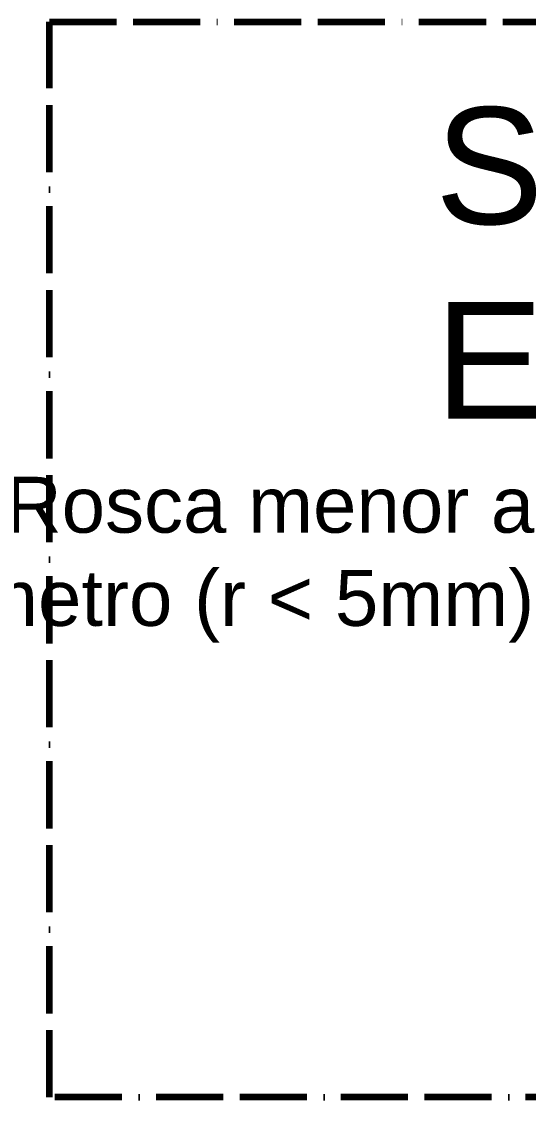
# Model space of a CAD drawing. Header units: millimetres. Extents: x 129 to 6329, y 33 to 3553.
# Drawn here: x 411.7 to 502.4, y 2344.4 to 2539.1 of the extents above; entities that cross this region are included whole.
import ezdxf
from ezdxf import colors
from ezdxf.entities.mleader import LeaderData, LeaderLine
from ezdxf.math import Vec2, Vec3

# ---------------------------------------------------------------- set-up
doc = ezdxf.new("R2010")
doc.units = ezdxf.units.MM
doc.linetypes.add('ACAD_ISO02W100', pattern=[15, 12, -3])
doc.linetypes.add('ACAD_ISO11W100', pattern=[33, 12, -3, 12, -3, 0, -3])
doc.layers.add('cota', color=82, linetype='ACAD_ISO02W100')
doc.layers.add('DivisionPartes', color=255, linetype='ACAD_ISO11W100', lineweight=120)
doc.styles.get("Standard").update_dxf_attribs({"font": 'arial.ttf'})

msp = doc.modelspace()

# ---------------------------------------------------------------- linework, layer by layer
at = {"layer": 'DivisionPartes'}
msp.add_lwpolyline([(416.664, 2539.112), (661.366, 2539.112), (661.366, 2346.706), (416.664, 2346.706)], close=True, dxfattribs=at)

# ---------------------------------------------------------------- texts
at = {"layer": 'DivisionPartes', "insert": (485.714, 2523.809), "char_height": 20.8877, "attachment_point": 1}
msp.add_mtext_dynamic_manual_height_columns('Separador \\PEje X', width=2492.92464, gutter_width=104.438, heights=[0], dxfattribs=at)

# ---------------------------------------------------------------- leaders
at = {"layer": 'cota'}
ml = msp.add_multileader_mtext('Standard', dxfattribs=at)
ml.set_content('Rosca menor a \\Pdiametro (r < 5mm)', color=256)
ml.set_leader_properties()
ml.build(insert=Vec2(0, 0))
ctx = ml.context
ctx.base_point, ctx.char_height, ctx.plane_origin = Vec3(383.328, 2451.23), 10, Vec3(535.546, 2420.916)
ctx.text_align_type = 2
notes = []
notes.append((ctx, [(0, (1, 1, 0), (513.5, 2451.23), (-1, 0), 8, [(0, [(535.546, 2420.916)], 0, [])])]))
ctx.mtext.insert, ctx.mtext.alignment, ctx.mtext.flow_direction = Vec3(503.5, 2457.7), 3, 5
for ctx, leaders in notes:
    for number, flags, end, landing, length, lines in leaders:
        leader = LeaderData()
        leader.index, (leader.has_last_leader_line, leader.has_dogleg_vector, leader.attachment_direction) = number, flags
        leader.last_leader_point, leader.dogleg_vector, leader.dogleg_length = Vec3(end), Vec3(landing), length
        for number, points, colour, breaks in lines:
            line = LeaderLine()
            line.index, line.vertices, line.color, line.breaks = number, Vec3.list(points), colors.encode_raw_color(colour), breaks
            leader.lines.append(line)
        ctx.leaders.append(leader)

doc.saveas('drawing.dxf')
